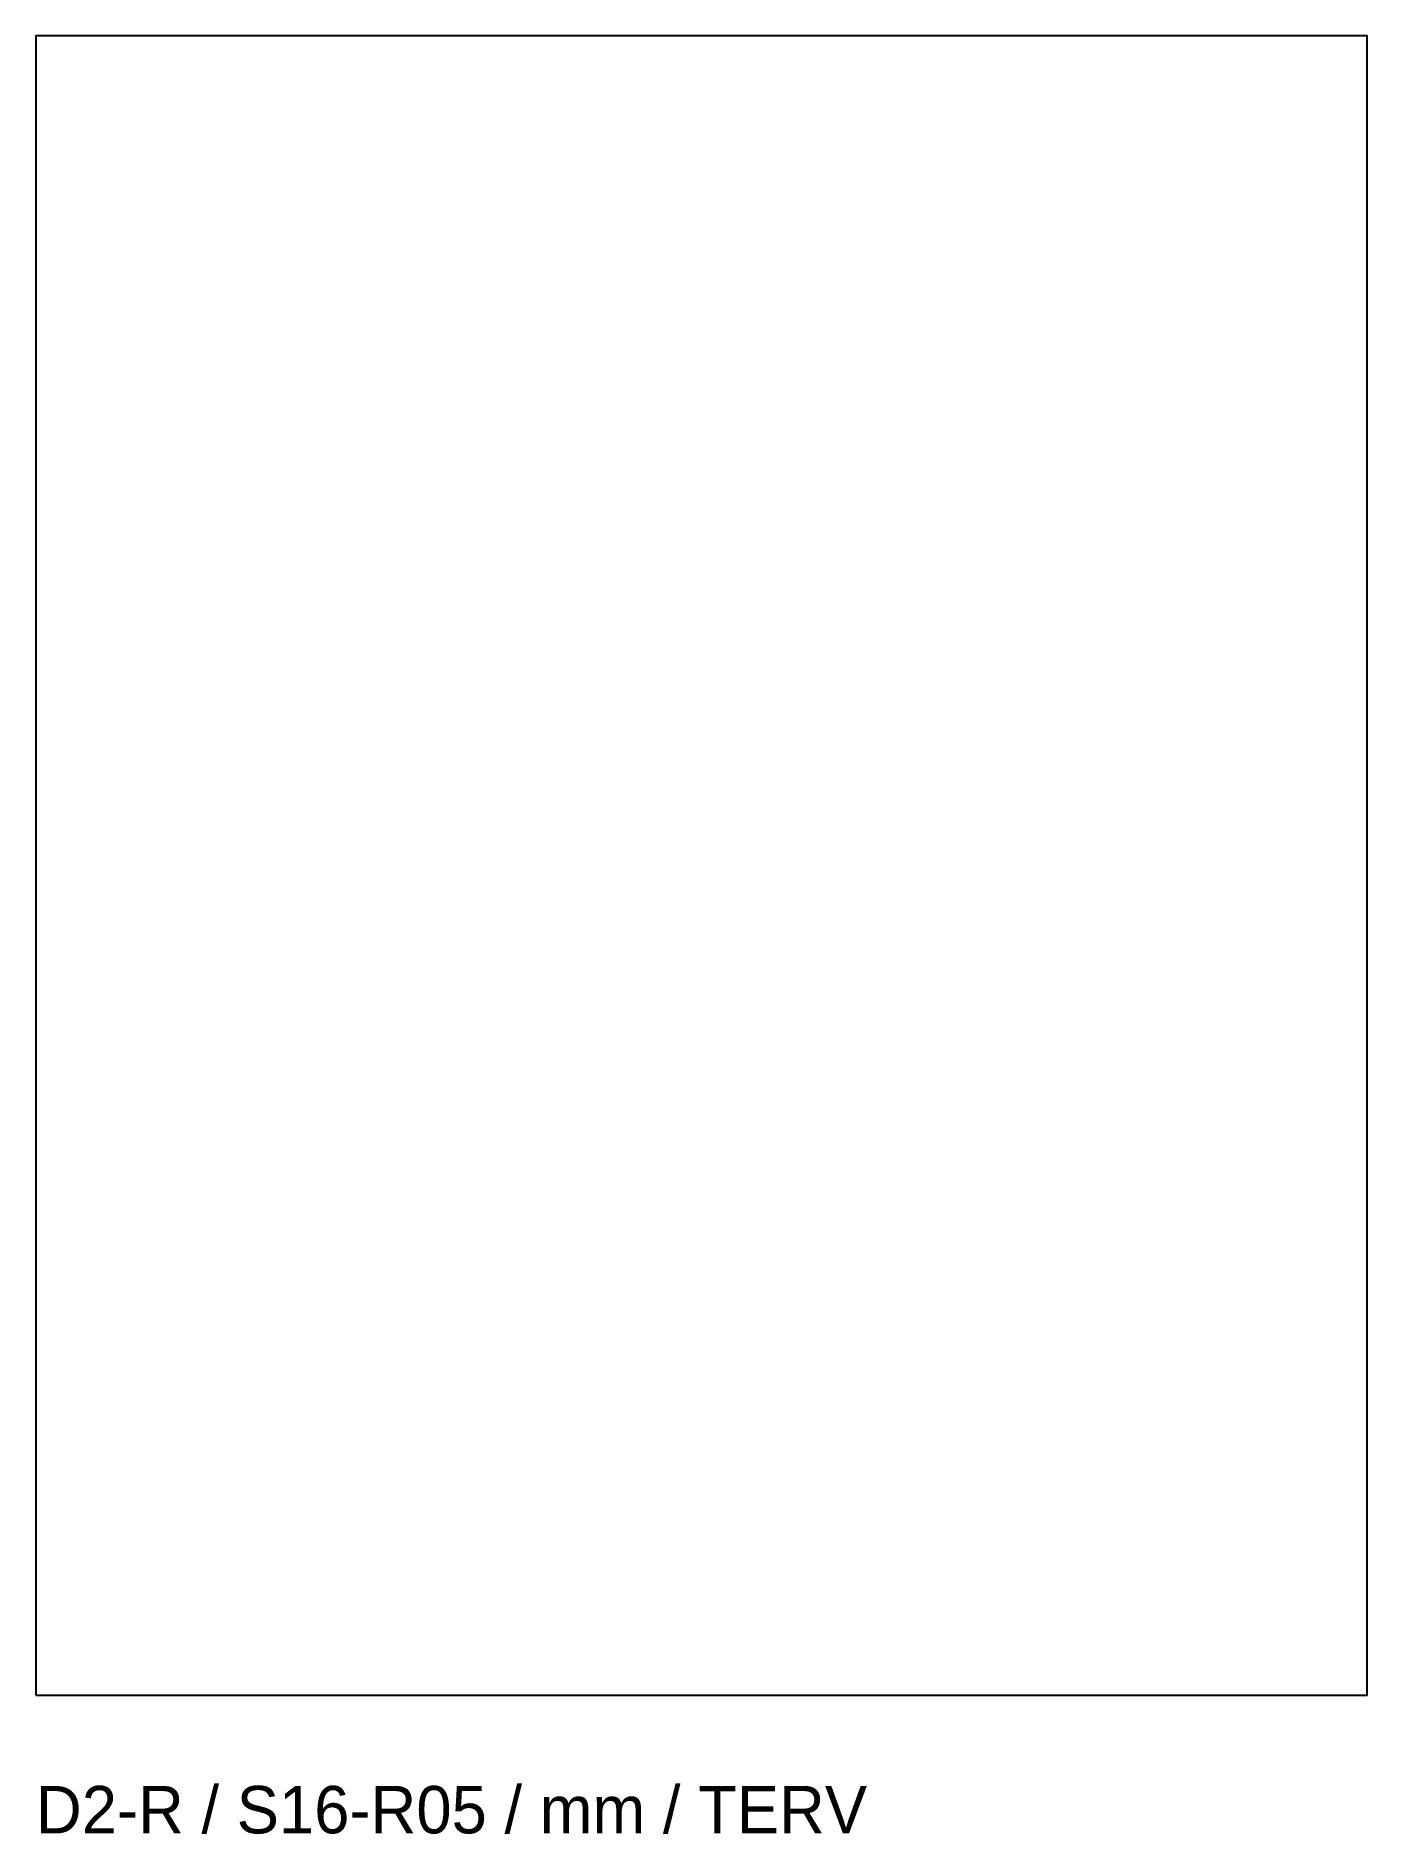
# Model space of a CAD drawing. Header units: millimetres. Extents: x 0 to 337, y -35 to 420.
import ezdxf

# ---------------------------------------------------------------- set-up
doc = ezdxf.new("R2010")
doc.units = ezdxf.units.MM

msp = doc.modelspace()

# ---------------------------------------------------------------- linework, layer by layer
msp.add_lwpolyline([(0, 0), (337, 0), (337, 420), (0, 420)], close=True)

# ---------------------------------------------------------------- texts
msp.add_text('D2-R / S16-R05 / mm / TERV', height=12).set_placement((0, -35))

doc.saveas('drawing.dxf')
